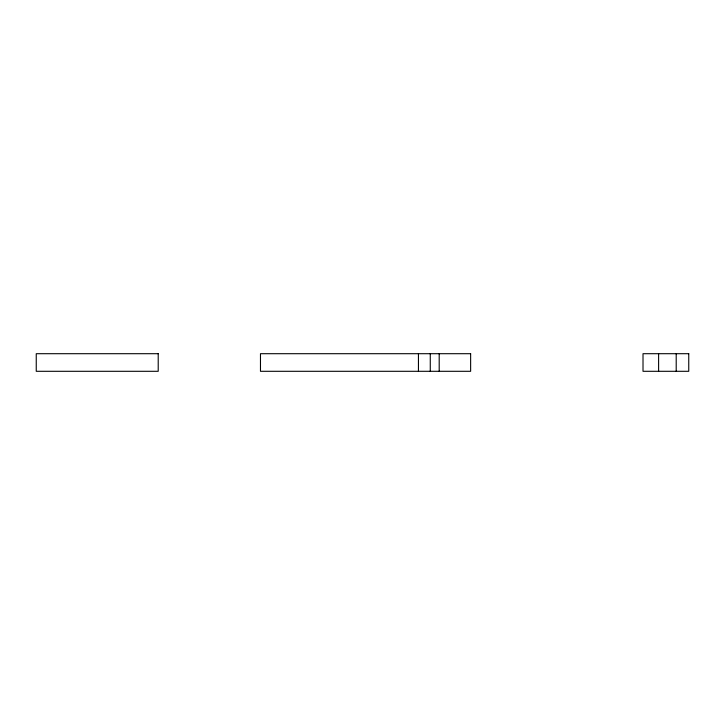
<?xml version="1.0" encoding="UTF-8"?>
<svg xmlns="http://www.w3.org/2000/svg" width="725" height="725" viewBox="0 0 725 725"><rect width="100%" height="100%" fill="white"/><g stroke="black" fill="none" stroke-linecap="round" stroke-linejoin="round"><path stroke-width="1.09" d="M676.207 353.7L676.207 371.3M658.608 353.7L658.608 371.3M439.196 353.7L439.196 371.3M430.269 353.7L430.269 371.3M418.443 353.7L418.443 371.3M158.213 353.7L36.25 353.7L36.25 371.3L158.213 371.3L158.213 353.7M470.634 353.7L260.474 353.7L260.474 371.3L470.634 371.3L470.634 353.7M688.75 353.7L643.012 353.7L643.012 371.3L688.75 371.3L688.75 353.7"/></g></svg>
